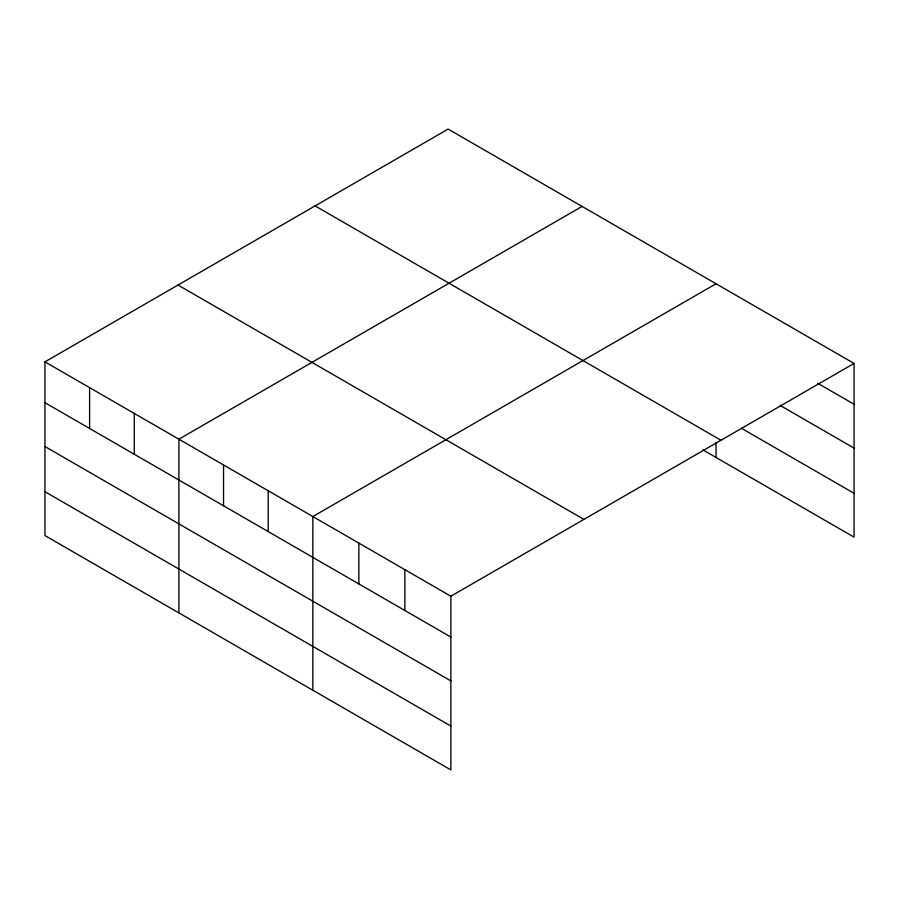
<?xml version="1.0" encoding="UTF-8"?>
<svg xmlns="http://www.w3.org/2000/svg" width="899" height="899" viewBox="0 0 899 899"><rect width="100%" height="100%" fill="white"/><g stroke="black" fill="none" stroke-linecap="round" stroke-linejoin="round"><path stroke-width="1.35" d="M44.95 361.859L450.86 596.217L450.86 769.915L44.95 535.568L44.95 361.859L448.14 129.085L854.05 363.432L854.05 537.141L702.76 449.792M582.091 206.422L178.901 439.195L178.901 612.904M716.042 283.758L312.852 516.532L312.852 690.241M450.86 596.217L854.05 363.432M817.73 383.289L854.05 404.258M780.197 405.471L854.05 448.107M741.461 428.284L854.05 493.293M315.088 205.893L720.998 440.252M178.002 285.039L583.912 519.397M44.95 402.685L450.86 637.043M44.95 446.533L450.86 680.891M44.95 491.719L450.86 726.066M716.042 442.387L716.042 457.456M404.865 569.651L404.865 610.477M358.858 543.086L358.858 583.923M268.205 490.753L268.205 531.579M223.548 464.974L223.548 505.8M134.254 413.416L134.254 454.242M89.597 387.638L89.597 428.463"/></g></svg>
